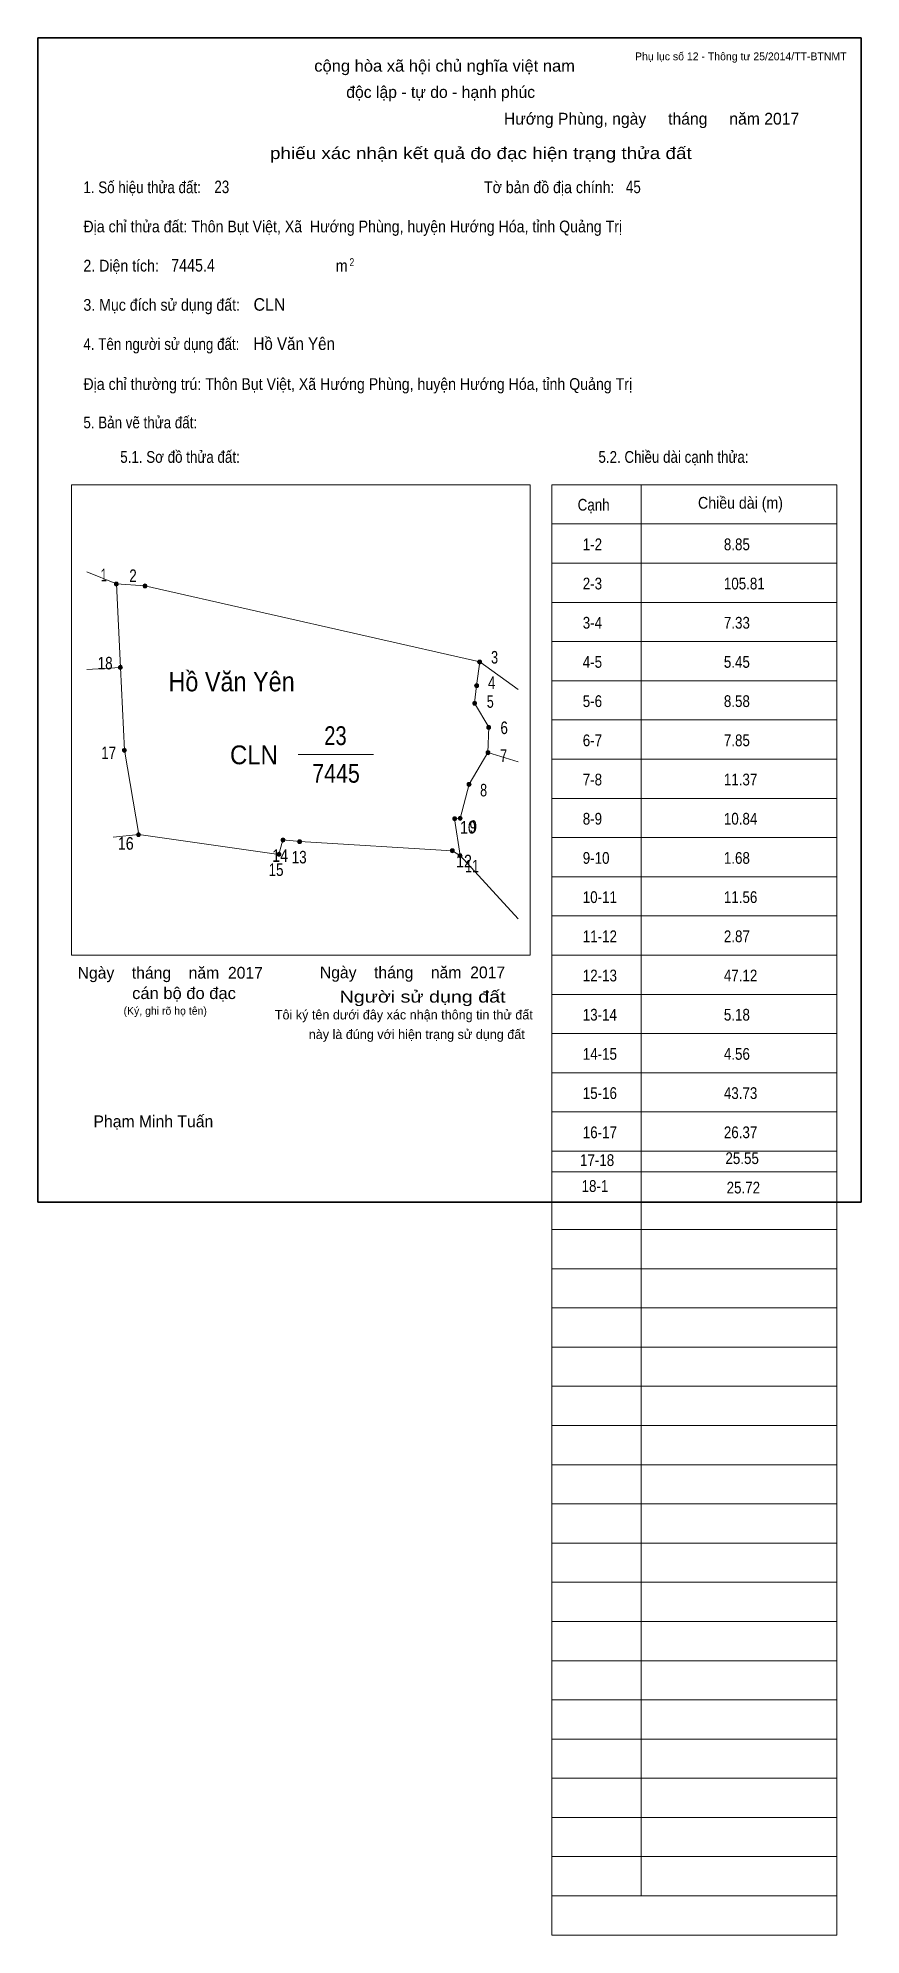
# Model space of a CAD drawing. Header units: centimetres. Extents: x 0 to 21, y -18.7 to 29.7.
import ezdxf
from ezdxf.enums import TextEntityAlignment as Align

# ---------------------------------------------------------------- set-up
doc = ezdxf.new("R2010")
doc.units = ezdxf.units.CM
doc.header["$LTSCALE"] = 0.12
for name, color, linetype in [('2', 7, 'Continuous'), ('30', 7, 'Continuous'), ('34', 7, 'Continuous')]:
    doc.layers.add(name, color=color, linetype=linetype)
for name, color, linetype, lineweight in [('32', 7, 'Continuous', 13), ('33', 7, 'Continuous', 13), ('6', 7, 'Continuous', 13), ('63', 7, 'Continuous', 13)]:
    doc.layers.add(name, color=color, linetype=linetype, lineweight=lineweight)

msp = doc.modelspace()

# ---------------------------------------------------------------- hatches: boundary and pattern name
at = {"layer": '32'}
for points in [[(2.05, 15.7657, 1), (1.95, 15.7657, 1)], [(2.7807, 15.7202, 1), (2.6807, 15.7202, 1)], [(2.1534, 13.6398, 1), (2.0534, 13.6398, 1)], [(11.3183, 13.7771, 1), (11.2183, 13.7771, 1)], [(11.2413, 13.1755, 1), (11.1413, 13.1755, 1)], [(11.1925, 12.727, 1), (11.0925, 12.727, 1)], [(11.55, 12.1138, 1), (11.45, 12.1138, 1)], [(2.2569, 11.5279, 1), (2.1569, 11.5279, 1)], [(11.5326, 11.4642, 1), (11.4326, 11.4642, 1)], [(11.0493, 10.6565, 1), (10.9493, 10.6565, 1)], [(10.6828, 9.7818, 1), (10.5828, 9.7818, 1)], [(10.8218, 9.7885, 1), (10.7218, 9.7885, 1)], [(2.616, 9.3755, 1), (2.516, 9.3755, 1)], [(6.3018, 9.2365, 1), (6.2018, 9.2365, 1)], [(6.7288, 9.1951, 1), (6.6288, 9.1951, 1)], [(6.2, 8.8732, 1), (6.1, 8.8732, 1)], [(10.6215, 8.9634, 1), (10.5215, 8.9634, 1)], [(10.8209, 8.8351, 1), (10.7209, 8.8351, 1)]]:
    msp.add_hatch(color=256, dxfattribs=at).paths.add_polyline_path(points)

# ---------------------------------------------------------------- linework, layer by layer
for centre in [(2, 15.7657), (2.7307, 15.7202), (2.1034, 13.6398), (11.2683, 13.7771), (11.1913, 13.1755), (11.1425, 12.727), (11.5, 12.1138), (2.2069, 11.5279), (11.4826, 11.4642), (10.9993, 10.6565), (10.6328, 9.7818), (10.7718, 9.7885), (2.566, 9.3755), (6.2518, 9.2365), (6.6788, 9.1951), (6.15, 8.8732), (10.5715, 8.9634), (10.7709, 8.8351)]:
    msp.add_circle(centre, 0.05, dxfattribs=at)
at = {"layer": '33'}
msp.add_line((6.64, 11.42), (8.56, 11.42), dxfattribs=at)
at = {"layer": '6'}
for p, q in [((2, 15.77), (1.25, 16.08)), ((2.11, 13.64), (1.25, 13.59)), ((11.27, 13.78), (11.19, 13.18)), ((12.25, 13.08), (11.27, 13.78)), ((11.5, 12.12), (11.48, 11.47)), ((2.57, 9.38), (2.21, 11.53)), ((11.48, 11.47), (11, 10.66)), ((12.25, 11.23), (11.48, 11.47)), ((11, 10.66), (10.77, 9.79)), ((2.57, 9.38), (1.92, 9.31)), ((12.25, 7.23), (10.77, 8.84))]:
    msp.add_line(p, q, dxfattribs=at)
for points in [[(2.21, 11.53), (2.11, 13.64), (2, 15.77)], [(2, 15.77), (2.73, 15.72), (11.27, 13.78)], [(11.5, 12.12), (11.14, 12.73), (11.19, 13.18)], [(10.77, 8.84), (10.63, 9.78), (10.77, 9.79)], [(2.57, 9.38), (6.15, 8.87), (6.25, 9.24), (6.68, 9.2)], [(10.77, 8.84), (10.57, 8.96), (6.68, 9.2)]]:
    msp.add_lwpolyline(points, dxfattribs=at)
at = {"layer": '63'}
for p, q in [((0.86, 18.3), (12.56, 18.3)), ((0.86, 6.3), (0.86, 18.3)), ((12.56, 6.3), (12.56, 18.3)), ((13.11, 18.3), (20.38, 18.3)), ((13.11, 0), (13.11, 18.3)), ((15.39, 0), (15.39, 18.3)), ((20.38, 0), (20.38, 18.3)), ((13.11, 17.3), (20.38, 17.3)), ((13.11, 16.3), (20.38, 16.3)), ((13.11, 15.3), (20.38, 15.3)), ((13.11, 14.3), (20.38, 14.3)), ((13.11, 13.3), (20.38, 13.3)), ((13.11, 12.3), (20.38, 12.3)), ((13.11, 11.3), (20.38, 11.3)), ((13.11, 10.3), (20.38, 10.3)), ((13.11, 9.3), (20.38, 9.3)), ((13.11, 8.3), (20.38, 8.3)), ((13.11, 7.3), (20.38, 7.3)), ((0.86, 6.3), (12.56, 6.3)), ((13.11, 6.3), (20.38, 6.3)), ((13.11, 5.3), (20.38, 5.3)), ((13.11, 4.3), (20.38, 4.3)), ((13.11, 3.3), (20.38, 3.3)), ((13.11, 2.3), (20.38, 2.3)), ((13.11, 1.3), (20.38, 1.3)), ((13.11, 0.77), (20.38, 0.77)), ((13.11, -18.7), (13.11, 0)), ((15.39, -17.7), (15.39, 0)), ((20.38, -18.7), (20.38, 0)), ((13.14, -0.01), (20.41, -0.01)), ((13.11, -0.7), (20.38, -0.7)), ((13.11, -1.7), (20.38, -1.7)), ((13.11, -2.7), (20.38, -2.7)), ((13.11, -3.7), (20.38, -3.7)), ((13.11, -4.7), (20.38, -4.7)), ((13.11, -5.7), (20.38, -5.7)), ((13.11, -6.7), (20.38, -6.7)), ((13.11, -7.7), (20.38, -7.7)), ((13.11, -8.7), (20.38, -8.7)), ((13.11, -9.7), (20.38, -9.7)), ((13.11, -10.7), (20.38, -10.7)), ((13.11, -11.7), (20.38, -11.7)), ((13.11, -12.7), (20.38, -12.7)), ((13.11, -13.7), (20.38, -13.7)), ((13.11, -14.7), (20.38, -14.7)), ((13.11, -15.7), (20.38, -15.7)), ((13.11, -16.7), (20.38, -16.7)), ((13.11, -17.7), (20.38, -17.7)), ((13.11, -18.7), (20.38, -18.7))]:
    msp.add_line(p, q, dxfattribs=at)
at = {"layer": '63', "lineweight": 35}
msp.add_lwpolyline([(0, 0), (0, 29.7), (21, 29.7), (21, 0)], close=True, dxfattribs=at)

# ---------------------------------------------------------------- texts
at = {"layer": '2', "width": 0.9}
msp.add_text('Hồ Văn Yên', height=0.4964, dxfattribs=at).set_placement((4.94, 13.03), align=Align.CENTER)
at = {"layer": '30', "width": 0.85}
for s, p in [('1-2', (13.9, 16.63)), ('8.85', (17.5, 16.63)), ('2-3', (13.9, 15.63)), ('105.81', (17.5, 15.63)), ('3-4', (13.9, 14.63)), ('7.33', (17.5, 14.63)), ('4-5', (13.9, 13.63)), ('5.45', (17.5, 13.63)), ('5-6', (13.9, 12.63)), ('8.58', (17.5, 12.63)), ('6-7', (13.9, 11.63)), ('7.85', (17.5, 11.63)), ('7-8', (13.9, 10.63)), ('11.37', (17.5, 10.63)), ('8-9', (13.9, 9.63)), ('10.84', (17.5, 9.63)), ('9-10', (13.9, 8.63)), ('1.68', (17.5, 8.63)), ('10-11', (13.9, 7.63)), ('11.56', (17.5, 7.63)), ('11-12', (13.9, 6.63)), ('2.87', (17.5, 6.63)), ('12-13', (13.9, 5.63)), ('47.12', (17.5, 5.63)), ('13-14', (13.9, 4.63)), ('5.18', (17.5, 4.63)), ('14-15', (13.9, 3.63)), ('4.56', (17.5, 3.63)), ('15-16', (13.9, 2.63)), ('43.73', (17.5, 2.63)), ('16-17', (13.9, 1.63)), ('26.37', (17.5, 1.63)), ('17-18', (13.83, 0.92)), ('25.55', (17.54, 0.97)), ('18-1', (13.87, 0.26)), ('25.72', (17.57, 0.22))]:
    msp.add_text(s, height=0.3, dxfattribs=at).set_placement(p)
at = {"layer": '32'}
for s, width, p in [('1', 0.65, (1.68, 15.84)), ('2', 0.8, (2.425, 15.82)), ('3', 0.75, (11.65, 13.74)), ('18', 0.8, (1.715, 13.59)), ('4', 0.8, (11.575, 13.09)), ('5', 0.75, (11.54, 12.61)), ('6', 0.8, (11.895, 11.94)), ('17', 0.8, (1.805, 11.3)), ('7', 0.75, (11.88, 11.23)), ('8', 0.75, (11.37, 10.35)), ('10', 0.85, (10.97, 9.4)), ('9', 0.8, (11.105, 9.42)), ('16', 0.85, (2.24, 8.99)), ('14', 0.85, (6.18, 8.68)), ('13', 0.8, (6.665, 8.64)), ('12', 0.85, (10.87, 8.54)), ('11', 0.75, (11.075, 8.41)), ('15', 0.8, (6.075, 8.32))]:
    msp.add_text(s, height=0.32, dxfattribs=dict(at, width=width)).set_placement(p, align=Align.CENTER)
at = {"layer": '33'}
for s, width, p in [('23', 0.8, (7.59, 11.66)), ('7445', 0.85, (7.605, 10.7))]:
    msp.add_text(s, height=0.4799, dxfattribs=dict(at, width=width)).set_placement(p, align=Align.CENTER)
at = {"layer": '34'}
for s, height, width, p in [('23', 0.32, 0.8, (4.5, 25.74)), ('45', 0.32, 0.8, (15, 25.74)), ('7445.4', 0.32, 0.85, (3.4, 23.74)), ('CLN', 0.32, 0.95, (5.5, 22.74)), ('Hồ Văn Yên', 0.32, 0.9, (5.5, 21.74)), ('CLN', 0.4799, 0.95, (4.9, 11.17))]:
    msp.add_text(s, height=height, dxfattribs=dict(at, width=width)).set_placement(p)
at = {"layer": '63', "width": 1.05}
msp.add_text('cộng hòa xã hội chủ nghĩa việt nam', height=0.3, dxfattribs=at).set_placement((10.375, 28.84), align=Align.CENTER)
at = {"layer": '63'}
for s, height, p in [('Phụ lục số 12 - Thông tư 25/2014/TT-BTNMT', 0.2, (20.63, 29.13)), ('Ngày    tháng    năm  2017', 0.3, (5.74, 5.7)), ('Ngày    tháng    năm  2017', 0.3, (11.92, 5.71)), ('(Ký, ghi rõ họ tên)', 0.2, (4.31, 4.78))]:
    msp.add_text(s, height=height, dxfattribs=at).set_placement(p, align=Align.RIGHT)
for s, height, p in [('độc lập - tự do - hạnh phúc', 0.3, (10.275, 28.17)), ('Hướng Phùng, ngày     tháng     năm 2017', 0.3, (15.655, 27.49)), ('Tôi ký tên dưới đây xác nhận thông tin thử đất', 0.24, (9.335, 4.66)), ('này là đúng với hiện trạng sử dụng đất', 0.24, (9.665, 4.16)), ('Phạm Minh Tuấn', 0.3, (2.945, 1.91))]:
    msp.add_text(s, height=height, dxfattribs=at).set_placement(p, align=Align.CENTER)
for s, width, p in [('phiếu xác nhận kết quả đo đạc hiện trạng thửa đất', 1.2, (16.68, 26.61)), ('cán bộ đo đạc', 1.05, (5.05, 5.18)), ('Người sử dụng đất', 1.25, (11.93, 5.09))]:
    msp.add_text(s, height=0.3, dxfattribs=dict(at, width=width)).set_placement(p, align=Align.RIGHT)
for s, height, width, p in [('1. Số hiệu thửa đất:', 0.3, 0.85, (1.16, 25.74)), ('Tờ bản đồ địa chính:', 0.3, 0.9, (11.38, 25.74)), ('Địa chỉ thửa đất: Thôn Bụt Việt, Xã  Hướng Phùng, huyện Hướng Hóa, tỉnh Quảng Trị', 0.3, 0.9, (1.16, 24.74)), ('2. Diện tích:', 0.3, 0.9, (1.16, 23.74)), ('m', 0.3, 0.9, (7.6, 23.74)), ('2', 0.2, 0.8, (7.95, 23.88)), ('3. Mục đích sử dụng đất:', 0.3, 0.9, (1.16, 22.74)), ('4. Tên người sử dụng đất:', 0.3, 0.85, (1.16, 21.74)), ('Địa chỉ thường trú: Thôn Bụt Việt, Xã Hướng Phùng, huyện Hướng Hóa, tỉnh Quảng Trị', 0.3, 0.9, (1.16, 20.72)), ('5. Bản vẽ thửa đất:', 0.3, 0.85, (1.16, 19.74)), ('5.1. Sơ đồ thửa đất:', 0.3, 0.85, (2.1, 18.86)), ('5.2. Chiều dài cạnh thửa:', 0.3, 0.85, (14.3, 18.86)), ('Cạnh', 0.3, 0.85, (13.77, 17.64)), ('Chiều dài (m)', 0.3, 0.9, (16.84, 17.69))]:
    msp.add_text(s, height=height, dxfattribs=dict(at, width=width)).set_placement(p)

doc.saveas('drawing.dxf')
